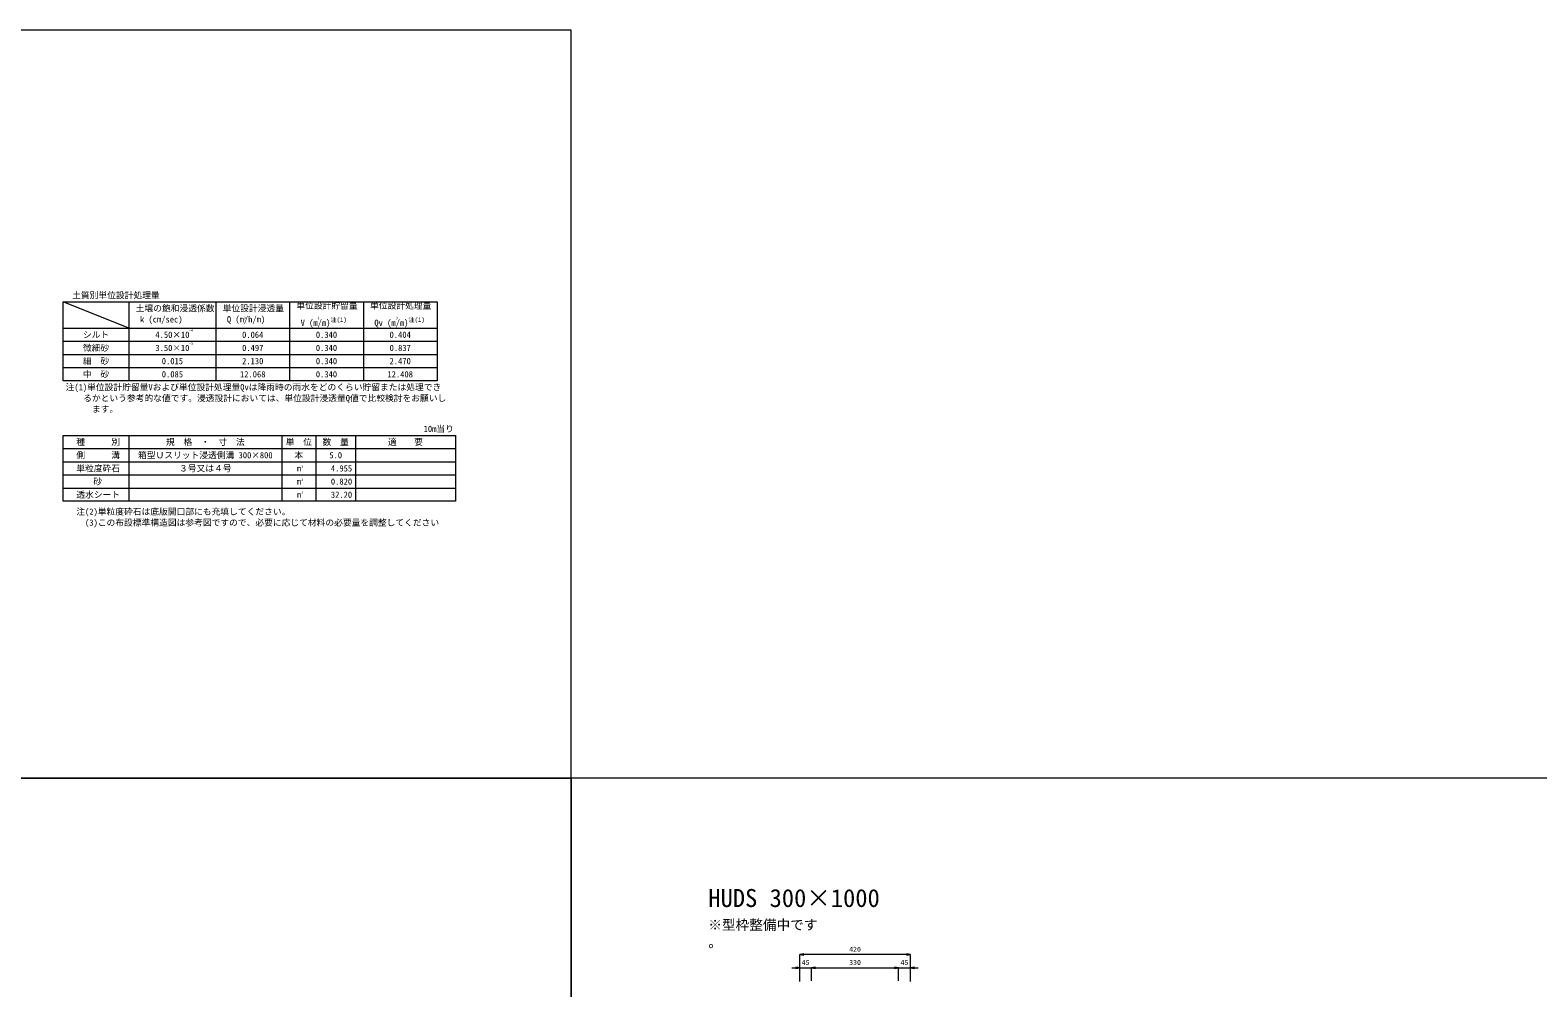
# Model space of a CAD drawing. Units: millimetres at full size, sheet at 1:20; some dimension numbers follow another scale. Extents: x 0 to 23340, y -4498 to 8520.
# Drawn here: x 5725 to 11450, y 4885 to 8520 of the extents above; entities that cross this region are included whole.
import ezdxf
from ezdxf.enums import TextEntityAlignment as Align

# ---------------------------------------------------------------- set-up
doc = ezdxf.new("R2010")
doc.units = ezdxf.units.MM
doc.header["$LTSCALE"] = 20
for name, color, linetype, lineweight in [('0_2', 7, 'Continuous', 13), ('SUNPO', 3, 'Continuous', 13), ('TITLE', 7, 'Continuous', 13)]:
    doc.layers.add(name, color=color, linetype=linetype, lineweight=lineweight)
doc.styles.add('ＭＳ ゴシック', font='')
doc.styles.get('ＭＳ ゴシック').set_extended_font_data('MS Gothic')

# ---------------------------------------------------------------- blocks, each defined once
blk = doc.blocks.new('open_arrow')
at = {"color": 0, "linetype": 'Continuous', "lineweight": -2}
blk.add_lwpolyline([(7.5, 1.25), (0, 0), (7.5, -1.25)], dxfattribs=at)

msp = doc.modelspace()

# ---------------------------------------------------------------- linework, layer by layer
at = {"layer": 'SUNPO'}
for p, q in [((9067.48, 5011.2), (8647.48, 5011.2)), ((8647.48, 4908.2), (8647.48, 5011.2)), ((9067.48, 4908.2), (9067.48, 5011.2)), ((8617.48, 4961.2), (8722.48, 4961.2)), ((8647.48, 4908.2), (8647.48, 4961.2)), ((8692.48, 4911.2), (8692.48, 4961.2)), ((8692.48, 4961.2), (9022.48, 4961.2)), ((8692.48, 4911.2), (8692.48, 4961.2)), ((8992.48, 4961.2), (9097.48, 4961.2)), ((9022.48, 4911.2), (9022.48, 4961.2)), ((9022.48, 4911.2), (9022.48, 4961.2)), ((9067.48, 4908.2), (9067.48, 4961.2))]:
    msp.add_line(p, q, dxfattribs=at)
at = {"layer": 'TITLE'}
for p, q in [((6100.24, 7388.85), (5850.24, 7488.85)), ((6100.24, 7488.85), (6100.24, 7188.85)), ((6430.24, 7488.85), (6430.24, 7188.85)), ((6710.24, 7488.85), (6710.24, 7188.85)), ((6990.24, 7488.85), (6990.24, 7188.85)), ((5850.24, 7388.85), (7270.24, 7388.85)), ((5850.24, 7338.85), (7270.24, 7338.85)), ((5850.24, 7288.85), (7270.24, 7288.85)), ((5850.24, 7238.85), (7270.24, 7238.85)), ((5850.24, 6931.63), (7340.18, 6931.63)), ((6100.24, 6981.63), (6100.24, 6731.63)), ((6680.24, 6981.63), (6680.24, 6731.63)), ((6810.24, 6981.63), (6810.24, 6731.63)), ((6960.24, 6981.63), (6960.24, 6731.63)), ((5850.24, 6881.63), (7340.18, 6881.63)), ((5850.24, 6831.63), (7340.18, 6831.63)), ((5850.24, 6781.63), (7340.18, 6781.63))]:
    msp.add_line(p, q, dxfattribs=at)
at = {"layer": 'TITLE', "color": 2}
for points in [[(3890, 5680), (7780, 5680), (7780, 8520), (3890, 8520)], [(3890, 2840), (7780, 2840), (7780, 5680), (3890, 5680)], [(7780, 2840), (11670, 2840), (11670, 5680), (7780, 5680)]]:
    msp.add_lwpolyline(points, close=True, dxfattribs=at)
at = {"layer": 'TITLE'}
for points in [[(5850.24, 7488.85), (7270.24, 7488.85), (7270.24, 7188.85), (5850.24, 7188.85)], [(5850.24, 6981.63), (7340.18, 6981.63), (7340.18, 6731.63), (5850.24, 6731.63)]]:
    msp.add_lwpolyline(points, close=True, dxfattribs=at)

# ---------------------------------------------------------------- block references
at = {"layer": 'SUNPO', "xscale": 2, "yscale": 2}
for p in [(8647.48, 5011.2), (8692.48, 4961.2), (8692.48, 4961.2), (9067.48, 4961.2)]:
    msp.add_blockref('open_arrow', p, dxfattribs=at)
at = {"layer": 'SUNPO', "xscale": 2, "yscale": 2, "rotation": 180}
for p in [(9067.48, 5011.2), (8647.48, 4961.2), (9022.48, 4961.2), (9022.48, 4961.2)]:
    msp.add_blockref('open_arrow', p, dxfattribs=at)

# ---------------------------------------------------------------- texts
at = {"layer": '0_2', "style": 'ＭＳ ゴシック'}
for s, height, p in [('注(1)単位設計貯留量Vおよび単位設計処理量Qvは降雨時の雨水をどのくらい貯留または処理でき', 23.74, (5859.84, 7176.66)), ('\u3000\u3000るかという参考的な値です。浸透設計においては、単位設計浸透量Q値で比較検討をお願いし', 23.74, (5859.84, 7134.99)), ('\u3000\u3000\u3000ます。', 23.74, (5859.84, 7093.32)), ('※型枠整備中です', 37.98, (8300.26, 5142.8)), ('。', 37.98, (8300.26, 5076.14))]:
    msp.add_text(s, height=height, dxfattribs=at).set_placement(p, align=Align.TOP_LEFT)
msp.add_text('HUDS 300×1000', height=68.36, dxfattribs=at).set_placement((8300.26, 5170.93), align=Align.BOTTOM_LEFT)
at = {"layer": 'SUNPO', "style": 'ＭＳ ゴシック'}
for s, p in [('420', (8857.48, 5031.2)), ('45', (8669.98, 4981.2)), ('330', (8857.48, 4981.2)), ('45', (9044.98, 4981.2))]:
    msp.add_text(s, height=18.99, dxfattribs=at).set_placement(p, align=Align.MIDDLE_CENTER)
at = {"layer": 'TITLE', "style": 'ＭＳ ゴシック'}
for s, p in [('土質別単位設計処理量', (5884.56, 7513.85)), ('種\u3000\u3000\u3000別', (5900.24, 6956.63)), ('側\u3000\u3000\u3000溝', (5900.24, 6906.63)), ('単粒度砕石', (5900.24, 6856.63)), ('透水シート', (5900.24, 6756.63))]:
    msp.add_text(s, height=23.74, dxfattribs=at).set_placement(p, align=Align.MIDDLE_LEFT)
for s, p in [('土壌の飽和浸透係数', (6125.96, 7475.87)), ('単位設計浸透量', (6455.96, 7475.87)), (' k (cm/sec)', (6125.96, 7434.2)), (' Q (m/h/m)', (6455.96, 7434.2)), ('注(2)単粒度砕石は底版開口部にも充填してください。', (5900.24, 6704.09)), ('\u3000(3)この布設標準構造図は参考図ですので、必要に応じて材料の必要量を調整してください', (5900.24, 6662.43))]:
    msp.add_text(s, height=23.74, dxfattribs=at).set_placement(p, align=Align.TOP_LEFT)
for s, height, p in [('単位設計貯留量', 23.74, (6735.96, 7455.11)), ('単位設計処理量', 23.74, (7015.96, 7455.11)), (' V (m/m)', 23.74, (6735.96, 7390.21)), ('注(1)', 16.61, (6865.46, 7407.71)), (' Qv (m/m)', 23.74, (7015.96, 7390.21)), ('注(1)', 16.61, (7161.64, 7407.71)), ('2', 9.49, (6755.31, 6756.05))]:
    msp.add_text(s, height=height, dxfattribs=at).set_placement(p, align=Align.BOTTOM_LEFT)
for s, height, p in [('3', 9.49, (6540.06, 7427.33)), ('3', 9.49, (6820.06, 7427.33)), ('3', 9.49, (7116.99, 7427.33)), ('微細砂', 23.74, (5975.24, 7313.85)), ('シルト', 23.74, (5975.24, 7363.85)), ('4.50×10', 23.74, (6265.24, 7363.85)), ('-4', 9.494, (6335.85, 7380.02)), ('-3', 9.494, (6335.85, 7330.02)), ('0.064', 23.74, (6570.24, 7363.85)), ('0.340', 23.74, (6850.24, 7363.85)), ('0.404', 23.74, (7130.24, 7363.85)), ('細\u3000砂', 23.74, (5975.24, 7263.85)), ('3.50×10', 23.74, (6265.24, 7313.85)), ('0.015', 23.74, (6265.24, 7263.85)), ('2.130', 23.74, (6570.24, 7263.85)), ('0.497', 23.74, (6570.24, 7313.85)), ('0.340', 23.74, (6850.24, 7313.85)), ('0.340', 23.74, (6850.24, 7263.85)), ('2.470', 23.74, (7130.24, 7263.85)), ('0.837', 23.74, (7130.24, 7313.85)), ('中\u3000砂', 23.74, (5975.24, 7213.85)), ('0.085', 23.74, (6265.24, 7213.85)), ('12.068', 23.74, (6570.24, 7213.85)), ('0.340', 23.74, (6850.24, 7213.85)), ('12.408', 23.74, (7130.24, 7213.85)), ('10m当り', 23.74, (7276.7, 7006.63)), ('規\u3000格\u3000・\u3000寸\u3000法', 23.74, (6390.24, 6956.63)), ('単\u3000位', 23.74, (6745.24, 6956.63)), ('数\u3000量', 23.74, (6885.24, 6956.63)), ('適\u3000\u3000要', 23.74, (7150.21, 6956.63)), ('箱型Ｕスリット浸透側溝 300×800', 23.74, (6390.24, 6906.63)), ('３号又は４号', 23.74, (6390.24, 6856.63)), ('本', 23.74, (6745.24, 6906.63)), ('5.0', 23.74, (6885.24, 6906.63)), ('砂', 23.74, (5981.25, 6806.63)), ('m', 23.74, (6745.24, 6856.63)), ('3', 9.49, (6758.45, 6862.87)), ('3', 9.49, (6758.45, 6812.87)), ('m', 23.74, (6745.24, 6806.63)), ('m', 23.74, (6745.24, 6756.63))]:
    msp.add_text(s, height=height, dxfattribs=at).set_placement(p, align=Align.MIDDLE_CENTER)
for s, p in [('4.955', (6947.77, 6856.63)), ('0.820', (6947.77, 6806.63)), ('32.20', (6947.77, 6756.63))]:
    msp.add_text(s, height=23.74, dxfattribs=at).set_placement(p, align=Align.MIDDLE_RIGHT)

doc.saveas('drawing.dxf')
